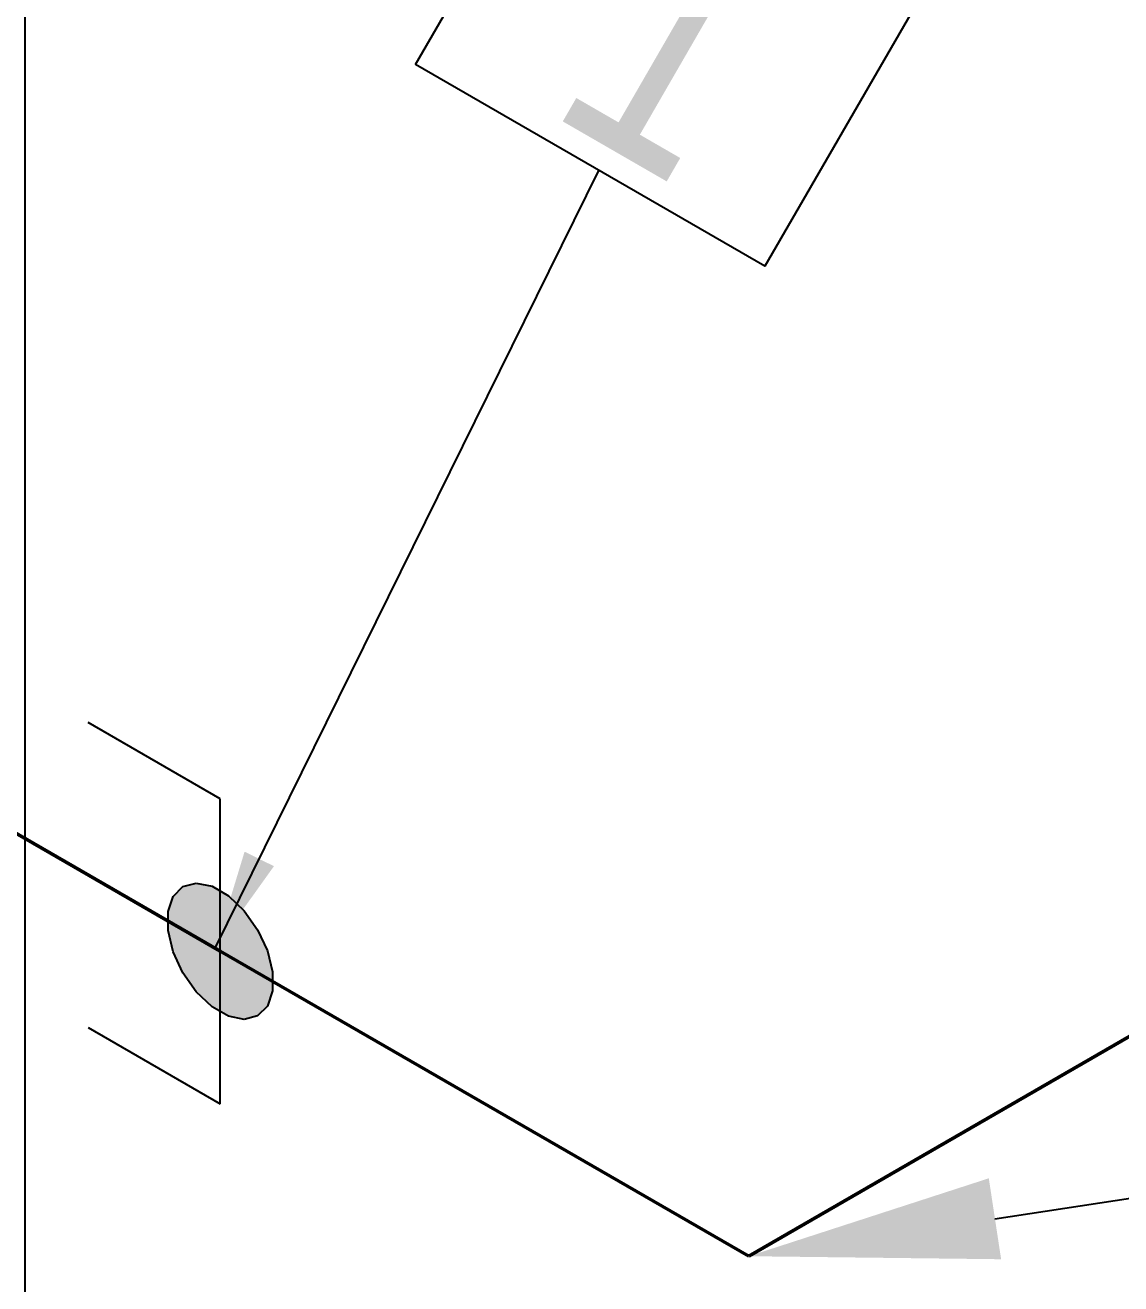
# Model space of a CAD drawing. Header units: millimetres. Extents: x 0 to 594, y 0 to 420.
# Drawn here: x 277.58 to 288.57, y 200.62 to 213.25 of the extents above; entities that cross this region are included whole.
import ezdxf
from ezdxf import colors
from ezdxf.entities.mleader import LeaderData, LeaderLine
from ezdxf.enums import TextEntityAlignment as Align
from ezdxf.math import Vec2, Vec3

# ---------------------------------------------------------------- set-up
doc = ezdxf.new("R2010")
doc.units = ezdxf.units.MM
doc.header["$LTSCALE"] = 0.25
for name, color, linetype in [('용접', 1, 'Continuous'), ('주석', 7, 'Continuous'), ('치수', 1, 'Continuous')]:
    doc.layers.add(name, color=color, linetype=linetype)
doc.layers.add('파이프 작은 보어', color=30, linetype='Continuous', lineweight=50)
doc.styles.add('AdskIsoAnnotation', font='arial.ttf', dxfattribs={"width": 0.8, "height": 1})
doc.styles.add('AdskIsoMetric', font='arial.ttf', dxfattribs={"width": 0.8, "height": 2.5})
doc.styles.add('AdskIsoMetric-30', font='arial.ttf', dxfattribs={"width": 0.8, "height": 2.5})
doc.styles.add('AdskIsoMetric30', font='arial.ttf', dxfattribs={"width": 0.8, "oblique": 30, "height": 2.5})
doc.styles.get("Standard").update_dxf_attribs({"font": 'arial.ttf'})
doc.dimstyles.new('AdskIsoMetric', dxfattribs={"dimtxt": 2.5, "dimasz": 2.5, "dimexe": 1, "dimexo": 2, "dimgap": 0.8, "dimtad": 1, "dimdec": 0, "dimrnd": 1, "dimzin": 0, "dimdsep": 46, "dimtxsty": 'AdskIsoMetric', "dimcen": 0, "dimclrt": 7, "dimadec": 0, "dimazin": 0, "dimtfac": 1, "dimtdec": 0, "dimtmove": 1, "dimatfit": 3, "dimfxl": 0, "dimfrac": 2, "dimtolj": 1, "dimtzin": 0, "dimarcsym": 0})

# ---------------------------------------------------------------- blocks, each defined once
blk = doc.blocks.new('*D67')
at = {"layer": 'Defpoints', "color": 0}
for p in [(304.517, 212.253), (284.84, 200.892), (304.517, 197.253)]:
    blk.add_point(p, dxfattribs=at)
at = {"layer": '치수', "color": 0, "lineweight": -2}
for p, q in [((304.517, 209.943), (304.517, 196.098)), ((284.84, 198.583), (284.84, 184.738)), ((287.005, 187.142), (302.352, 196.003))]:
    blk.add_line(p, q, dxfattribs=at)
at = {"layer": '치수', "color": 0}
for points in [[(302.143, 196.363), (302.56, 195.642), (304.517, 197.253)], [(286.797, 187.503), (287.214, 186.782), (284.84, 185.892)]]:
    blk.add_solid(points, dxfattribs=at)
at = {"layer": '치수', "color": 7, "insert": (294.678, 194.19), "char_height": 2.5, "attachment_point": 5, "rotation": 30, "style": 'AdskIsoMetric30'}
blk.add_mtext('\\A1;5850', dxfattribs=at)
blk = doc.blocks.new('*D68')
at = {"layer": 'Defpoints', "color": 0}
for p in [(264.59, 212.584), (284.84, 200.892), (284.84, 185.892)]:
    blk.add_point(p, dxfattribs=at)
at = {"layer": '치수', "color": 0, "lineweight": -2}
for p, q in [((284.84, 198.583), (284.84, 184.738)), ((266.755, 196.334), (282.675, 187.142))]:
    blk.add_line(p, q, dxfattribs=at)
at = {"layer": '치수', "color": 0}
for points in [[(266.963, 196.695), (266.546, 195.973), (264.59, 197.584)], [(282.884, 187.503), (282.467, 186.782), (284.84, 185.892)]]:
    blk.add_solid(points, dxfattribs=at)
at = {"layer": '치수', "color": 7, "insert": (279.334, 191.688), "char_height": 2.5, "attachment_point": 5, "rotation": 330, "style": 'AdskIsoMetric-30'}
blk.add_mtext('\\A1;4464', dxfattribs=at)
blk = doc.blocks.new('*D69')
at = {"layer": 'Defpoints', "color": 0}
for p in [(277.58, 220.084), (264.59, 212.584), (264.59, 189.201)]:
    blk.add_point(p, dxfattribs=at)
at = {"layer": '치수', "color": 0, "lineweight": -2}
for p, q in [((266.59, 213.739), (278.58, 220.661)), ((277.58, 199.201), (277.58, 217.584)), ((266.59, 190.355), (278.58, 197.278))]:
    blk.add_line(p, q, dxfattribs=at)
at = {"layer": '치수', "color": 0}
for points in [[(277.163, 217.584), (277.997, 217.584), (277.58, 220.084)], [(277.163, 199.201), (277.997, 199.201), (277.58, 196.701)]]:
    blk.add_solid(points, dxfattribs=at)
at = {"layer": '치수', "color": 7, "insert": (275.314, 210.894), "char_height": 2.5, "attachment_point": 5, "rotation": 90, "style": 'AdskIsoMetric-30'}
blk.add_mtext('\\A1;3954', dxfattribs=at)
blk = doc.blocks.new('엘보우-3-Iso2DSkew90')
at = {"color": 0, "linetype": 'ByBlock', "lineweight": -2, "extrusion": (0, 0.816497, 0.57735)}
for p, q in [((-5.303, 3.062), (0, 0)), ((0, 0), (5.303, 3.062)), ((0, 0), (0, 0))]:
    blk.add_line(p, q, dxfattribs=at)
blk = doc.blocks.new('SocketWeld-1-IsoRight')
blk.add_hatch(color=256).paths.add_polyline_path([(0.00553, 0.03713), (0.00575, 0.03692), (0.00596, 0.03672), (0.00617, 0.03652), (0.00639, 0.03631), (0.0066, 0.03611), (0.00682, 0.0359), (0.00703, 0.0357), (0.00725, 0.03549), (0.00746, 0.03529), (0.00768, 0.03508), (0.00789, 0.03488), (0.00811, 0.03467), (0.00832, 0.03447), (0.00854, 0.03427), (0.00875, 0.03406), (0.00897, 0.03386), (0.00918, 0.03365), (0.0094, 0.03345), (0.00961, 0.03324), (0.00982, 0.03304), (0.01004, 0.03283), (0.01025, 0.03263), (0.01047, 0.03243), (0.01068, 0.03222), (0.0109, 0.03202), (0.01111, 0.03181), (0.01133, 0.03161), (0.01154, 0.0314), (0.01176, 0.0312), (0.01197, 0.03099), (0.01219, 0.03079), (0.0124, 0.03058), (0.01262, 0.03038), (0.01283, 0.03018), (0.01305, 0.02997), (0.01326, 0.02977), (0.01347, 0.02956), (0.01369, 0.02936), (0.0139, 0.02915), (0.01412, 0.02895), (0.01433, 0.02874), (0.01455, 0.02854), (0.01476, 0.02834), (0.01498, 0.02813), (0.01519, 0.02793), (0.01541, 0.02772), (0.01562, 0.02752), (0.01584, 0.02731), (0.01605, 0.02711), (0.01605, 0.02711), (0.01623, 0.02685), (0.01642, 0.02659), (0.0166, 0.02633), (0.01678, 0.02607), (0.01696, 0.02581), (0.01715, 0.02556), (0.01733, 0.0253), (0.01751, 0.02504), (0.01769, 0.02478), (0.01788, 0.02452), (0.01806, 0.02426), (0.01824, 0.024), (0.01843, 0.02375), (0.01861, 0.02349), (0.01879, 0.02323), (0.01897, 0.02297), (0.01916, 0.02271), (0.01934, 0.02245), (0.01952, 0.02219), (0.0197, 0.02193), (0.01989, 0.02168), (0.02007, 0.02142), (0.02025, 0.02116), (0.02043, 0.0209), (0.02062, 0.02064), (0.0208, 0.02038), (0.02098, 0.02012), (0.02116, 0.01987), (0.02135, 0.01961), (0.02153, 0.01935), (0.02171, 0.01909), (0.0219, 0.01883), (0.02208, 0.01857), (0.02226, 0.01831), (0.02244, 0.01806), (0.02263, 0.0178), (0.02281, 0.01754), (0.02299, 0.01728), (0.02317, 0.01702), (0.02336, 0.01676), (0.02354, 0.0165), (0.02372, 0.01624), (0.0239, 0.01599), (0.02409, 0.01573), (0.02427, 0.01547), (0.02445, 0.01521), (0.02463, 0.01495), (0.02482, 0.01469), (0.025, 0.01443), (0.025, 0.01443), (0.02513, 0.01415), (0.02527, 0.01386), (0.0254, 0.01357), (0.02553, 0.01328), (0.02566, 0.013), (0.0258, 0.01271), (0.02593, 0.01242), (0.02606, 0.01213), (0.02619, 0.01185), (0.02633, 0.01156), (0.02646, 0.01127), (0.02659, 0.01098), (0.02672, 0.0107), (0.02686, 0.01041), (0.02699, 0.01012), (0.02712, 0.00983), (0.02726, 0.00955), (0.02739, 0.00926), (0.02752, 0.00897), (0.02765, 0.00868), (0.02779, 0.0084), (0.02792, 0.00811), (0.02805, 0.00782), (0.02818, 0.00753), (0.02832, 0.00725), (0.02845, 0.00696), (0.02858, 0.00667), (0.02872, 0.00638), (0.02885, 0.0061), (0.02898, 0.00581), (0.02911, 0.00552), (0.02925, 0.00523), (0.02938, 0.00495), (0.02951, 0.00466), (0.02964, 0.00437), (0.02978, 0.00408), (0.02991, 0.0038), (0.03004, 0.00351), (0.03017, 0.00322), (0.03031, 0.00293), (0.03044, 0.00265), (0.03057, 0.00236), (0.03071, 0.00207), (0.03084, 0.00178), (0.03097, 0.0015), (0.0311, 0.00121), (0.03124, 0.00092), (0.03137, 0.00063), (0.0315, 0.00035), (0.0315, 0.00035), (0.03157, 0.00006), (0.03164, -0.00023), (0.03171, -0.00052), (0.03178, -0.00081), (0.03185, -0.00109), (0.03192, -0.00138), (0.03199, -0.00167), (0.03206, -0.00196), (0.03213, -0.00225), (0.0322, -0.00254), (0.03227, -0.00282), (0.03234, -0.00311), (0.03241, -0.0034), (0.03248, -0.00369), (0.03255, -0.00398), (0.03262, -0.00426), (0.03269, -0.00455), (0.03276, -0.00484), (0.03283, -0.00513), (0.0329, -0.00542), (0.03297, -0.00571), (0.03304, -0.00599), (0.03311, -0.00628), (0.03318, -0.00657), (0.03325, -0.00686), (0.03332, -0.00715), (0.03339, -0.00743), (0.03346, -0.00772), (0.03352, -0.00801), (0.03359, -0.0083), (0.03366, -0.00859), (0.03373, -0.00888), (0.0338, -0.00916), (0.03387, -0.00945), (0.03394, -0.00974), (0.03401, -0.01003), (0.03408, -0.01032), (0.03415, -0.0106), (0.03422, -0.01089), (0.03429, -0.01118), (0.03436, -0.01147), (0.03443, -0.01176), (0.0345, -0.01205), (0.03457, -0.01233), (0.03464, -0.01262), (0.03471, -0.01291), (0.03478, -0.0132), (0.03485, -0.01349), (0.03492, -0.01377), (0.03492, -0.01377), (0.03492, -0.01404), (0.03492, -0.0143), (0.03492, -0.01456), (0.03492, -0.01482), (0.03492, -0.01508), (0.03492, -0.01534), (0.03492, -0.0156), (0.03492, -0.01586), (0.03492, -0.01612), (0.03492, -0.01638), (0.03492, -0.01664), (0.03492, -0.0169), (0.03492, -0.01716), (0.03492, -0.01742), (0.03492, -0.01768), (0.03492, -0.01795), (0.03492, -0.01821), (0.03492, -0.01847), (0.03492, -0.01873), (0.03492, -0.01899), (0.03492, -0.01925), (0.03492, -0.01951), (0.03492, -0.01977), (0.03492, -0.02003), (0.03492, -0.02029), (0.03492, -0.02055), (0.03492, -0.02081), (0.03492, -0.02107), (0.03492, -0.02133), (0.03492, -0.02159), (0.03492, -0.02186), (0.03492, -0.02212), (0.03492, -0.02238), (0.03492, -0.02264), (0.03492, -0.0229), (0.03492, -0.02316), (0.03492, -0.02342), (0.03492, -0.02368), (0.03492, -0.02394), (0.03492, -0.0242), (0.03492, -0.02446), (0.03492, -0.02472), (0.03492, -0.02498), (0.03492, -0.02524), (0.03492, -0.0255), (0.03492, -0.02577), (0.03492, -0.02603), (0.03492, -0.02629), (0.03492, -0.02655), (0.03492, -0.02655), (0.03485, -0.02676), (0.03478, -0.02696), (0.03471, -0.02717), (0.03464, -0.02738), (0.03457, -0.02759), (0.0345, -0.02779), (0.03443, -0.028), (0.03436, -0.02821), (0.03429, -0.02842), (0.03422, -0.02862), (0.03415, -0.02883), (0.03408, -0.02904), (0.03401, -0.02925), (0.03394, -0.02945), (0.03387, -0.02966), (0.0338, -0.02987), (0.03373, -0.03008), (0.03366, -0.03028), (0.03359, -0.03049), (0.03352, -0.0307), (0.03346, -0.03091), (0.03339, -0.03112), (0.03332, -0.03132), (0.03325, -0.03153), (0.03318, -0.03174), (0.03311, -0.03195), (0.03304, -0.03215), (0.03297, -0.03236), (0.0329, -0.03257), (0.03283, -0.03278), (0.03276, -0.03298), (0.03269, -0.03319), (0.03262, -0.0334), (0.03255, -0.03361), (0.03248, -0.03381), (0.03241, -0.03402), (0.03234, -0.03423), (0.03227, -0.03444), (0.0322, -0.03465), (0.03213, -0.03485), (0.03206, -0.03506), (0.03199, -0.03527), (0.03192, -0.03548), (0.03185, -0.03568), (0.03178, -0.03589), (0.03171, -0.0361), (0.03164, -0.03631), (0.03157, -0.03651), (0.0315, -0.03672), (0.0315, -0.03672), (0.03137, -0.03686), (0.03124, -0.03699), (0.0311, -0.03712), (0.03097, -0.03726), (0.03084, -0.03739), (0.03071, -0.03753), (0.03057, -0.03766), (0.03044, -0.0378), (0.03031, -0.03793), (0.03017, -0.03806), (0.03004, -0.0382), (0.02991, -0.03833), (0.02978, -0.03847), (0.02964, -0.0386), (0.02951, -0.03874), (0.02938, -0.03887), (0.02925, -0.039), (0.02911, -0.03914), (0.02898, -0.03927), (0.02885, -0.03941), (0.02872, -0.03954), (0.02858, -0.03968), (0.02845, -0.03981), (0.02832, -0.03994), (0.02818, -0.04008), (0.02805, -0.04021), (0.02792, -0.04035), (0.02779, -0.04048), (0.02765, -0.04062), (0.02752, -0.04075), (0.02739, -0.04088), (0.02726, -0.04102), (0.02712, -0.04115), (0.02699, -0.04129), (0.02686, -0.04142), (0.02672, -0.04156), (0.02659, -0.04169), (0.02646, -0.04182), (0.02633, -0.04196), (0.02619, -0.04209), (0.02606, -0.04223), (0.02593, -0.04236), (0.0258, -0.0425), (0.02566, -0.04263), (0.02553, -0.04276), (0.0254, -0.0429), (0.02527, -0.04303), (0.02513, -0.04317), (0.025, -0.0433), (0.025, -0.0433), (0.02482, -0.04335), (0.02463, -0.0434), (0.02445, -0.04344), (0.02427, -0.04349), (0.02409, -0.04354), (0.0239, -0.04359), (0.02372, -0.04364), (0.02354, -0.04368), (0.02336, -0.04373), (0.02317, -0.04378), (0.02299, -0.04383), (0.02281, -0.04387), (0.02263, -0.04392), (0.02244, -0.04397), (0.02226, -0.04402), (0.02208, -0.04407), (0.0219, -0.04411), (0.02171, -0.04416), (0.02153, -0.04421), (0.02135, -0.04426), (0.02116, -0.0443), (0.02098, -0.04435), (0.0208, -0.0444), (0.02062, -0.04445), (0.02043, -0.0445), (0.02025, -0.04454), (0.02007, -0.04459), (0.01989, -0.04464), (0.0197, -0.04469), (0.01952, -0.04473), (0.01934, -0.04478), (0.01916, -0.04483), (0.01897, -0.04488), (0.01879, -0.04493), (0.01861, -0.04497), (0.01843, -0.04502), (0.01824, -0.04507), (0.01806, -0.04512), (0.01788, -0.04516), (0.01769, -0.04521), (0.01751, -0.04526), (0.01733, -0.04531), (0.01715, -0.04536), (0.01696, -0.0454), (0.01678, -0.04545), (0.0166, -0.0455), (0.01642, -0.04555), (0.01623, -0.04559), (0.01605, -0.04564), (0.01605, -0.04564), (0.01584, -0.0456), (0.01562, -0.04556), (0.01541, -0.04551), (0.01519, -0.04547), (0.01498, -0.04543), (0.01476, -0.04538), (0.01455, -0.04534), (0.01433, -0.04529), (0.01412, -0.04525), (0.0139, -0.04521), (0.01369, -0.04516), (0.01347, -0.04512), (0.01326, -0.04508), (0.01305, -0.04503), (0.01283, -0.04499), (0.01262, -0.04495), (0.0124, -0.0449), (0.01219, -0.04486), (0.01197, -0.04482), (0.01176, -0.04477), (0.01154, -0.04473), (0.01133, -0.04469), (0.01111, -0.04464), (0.0109, -0.0446), (0.01068, -0.04456), (0.01047, -0.04451), (0.01025, -0.04447), (0.01004, -0.04443), (0.00982, -0.04438), (0.00961, -0.04434), (0.0094, -0.0443), (0.00918, -0.04425), (0.00897, -0.04421), (0.00875, -0.04417), (0.00854, -0.04412), (0.00832, -0.04408), (0.00811, -0.04404), (0.00789, -0.04399), (0.00768, -0.04395), (0.00746, -0.04391), (0.00725, -0.04386), (0.00703, -0.04382), (0.00682, -0.04378), (0.0066, -0.04373), (0.00639, -0.04369), (0.00617, -0.04365), (0.00596, -0.0436), (0.00575, -0.04356), (0.00553, -0.04352), (0.00553, -0.04352), (0.00531, -0.04339), (0.00508, -0.04325), (0.00485, -0.04312), (0.00463, -0.04299), (0.0044, -0.04286), (0.00418, -0.04273), (0.00395, -0.0426), (0.00372, -0.04247), (0.0035, -0.04234), (0.00327, -0.04221), (0.00305, -0.04208), (0.00282, -0.04195), (0.0026, -0.04182), (0.00237, -0.04169), (0.00214, -0.04156), (0.00192, -0.04143), (0.00169, -0.0413), (0.00147, -0.04117), (0.00124, -0.04104), (0.00102, -0.04091), (0.00079, -0.04078), (0.00056, -0.04065), (0.00034, -0.04052), (0.00011, -0.04039), (-0.00011, -0.04026), (-0.00034, -0.04013), (-0.00056, -0.04), (-0.00079, -0.03987), (-0.00102, -0.03974), (-0.00124, -0.03961), (-0.00147, -0.03948), (-0.00169, -0.03934), (-0.00192, -0.03921), (-0.00214, -0.03908), (-0.00237, -0.03895), (-0.0026, -0.03882), (-0.00282, -0.03869), (-0.00305, -0.03856), (-0.00327, -0.03843), (-0.0035, -0.0383), (-0.00372, -0.03817), (-0.00395, -0.03804), (-0.00418, -0.03791), (-0.0044, -0.03778), (-0.00463, -0.03765), (-0.00485, -0.03752), (-0.00508, -0.03739), (-0.00531, -0.03726), (-0.00553, -0.03713), (-0.00553, -0.03713), (-0.00575, -0.03692), (-0.00596, -0.03672), (-0.00617, -0.03652), (-0.00639, -0.03631), (-0.0066, -0.03611), (-0.00682, -0.0359), (-0.00703, -0.0357), (-0.00725, -0.03549), (-0.00746, -0.03529), (-0.00768, -0.03508), (-0.00789, -0.03488), (-0.00811, -0.03467), (-0.00832, -0.03447), (-0.00854, -0.03427), (-0.00875, -0.03406), (-0.00897, -0.03386), (-0.00918, -0.03365), (-0.0094, -0.03345), (-0.00961, -0.03324), (-0.00982, -0.03304), (-0.01004, -0.03283), (-0.01025, -0.03263), (-0.01047, -0.03243), (-0.01068, -0.03222), (-0.0109, -0.03202), (-0.01111, -0.03181), (-0.01133, -0.03161), (-0.01154, -0.0314), (-0.01176, -0.0312), (-0.01197, -0.03099), (-0.01219, -0.03079), (-0.0124, -0.03058), (-0.01262, -0.03038), (-0.01283, -0.03018), (-0.01305, -0.02997), (-0.01326, -0.02977), (-0.01347, -0.02956), (-0.01369, -0.02936), (-0.0139, -0.02915), (-0.01412, -0.02895), (-0.01433, -0.02874), (-0.01455, -0.02854), (-0.01476, -0.02834), (-0.01498, -0.02813), (-0.01519, -0.02793), (-0.01541, -0.02772), (-0.01562, -0.02752), (-0.01584, -0.02731), (-0.01605, -0.02711), (-0.01605, -0.02711), (-0.01623, -0.02685), (-0.01642, -0.02659), (-0.0166, -0.02633), (-0.01678, -0.02607), (-0.01696, -0.02581), (-0.01715, -0.02556), (-0.01733, -0.0253), (-0.01751, -0.02504), (-0.01769, -0.02478), (-0.01788, -0.02452), (-0.01806, -0.02426), (-0.01824, -0.024), (-0.01843, -0.02375), (-0.01861, -0.02349), (-0.01879, -0.02323), (-0.01897, -0.02297), (-0.01916, -0.02271), (-0.01934, -0.02245), (-0.01952, -0.02219), (-0.0197, -0.02193), (-0.01989, -0.02168), (-0.02007, -0.02142), (-0.02025, -0.02116), (-0.02043, -0.0209), (-0.02062, -0.02064), (-0.0208, -0.02038), (-0.02098, -0.02012), (-0.02116, -0.01987), (-0.02135, -0.01961), (-0.02153, -0.01935), (-0.02171, -0.01909), (-0.0219, -0.01883), (-0.02208, -0.01857), (-0.02226, -0.01831), (-0.02244, -0.01806), (-0.02263, -0.0178), (-0.02281, -0.01754), (-0.02299, -0.01728), (-0.02317, -0.01702), (-0.02336, -0.01676), (-0.02354, -0.0165), (-0.02372, -0.01624), (-0.0239, -0.01599), (-0.02409, -0.01573), (-0.02427, -0.01547), (-0.02445, -0.01521), (-0.02463, -0.01495), (-0.02482, -0.01469), (-0.025, -0.01443), (-0.025, -0.01443), (-0.02513, -0.01415), (-0.02527, -0.01386), (-0.0254, -0.01357), (-0.02553, -0.01328), (-0.02566, -0.013), (-0.0258, -0.01271), (-0.02593, -0.01242), (-0.02606, -0.01213), (-0.02619, -0.01185), (-0.02633, -0.01156), (-0.02646, -0.01127), (-0.02659, -0.01098), (-0.02672, -0.0107), (-0.02686, -0.01041), (-0.02699, -0.01012), (-0.02712, -0.00983), (-0.02726, -0.00955), (-0.02739, -0.00926), (-0.02752, -0.00897), (-0.02765, -0.00868), (-0.02779, -0.0084), (-0.02792, -0.00811), (-0.02805, -0.00782), (-0.02818, -0.00753), (-0.02832, -0.00725), (-0.02845, -0.00696), (-0.02858, -0.00667), (-0.02872, -0.00638), (-0.02885, -0.0061), (-0.02898, -0.00581), (-0.02911, -0.00552), (-0.02925, -0.00523), (-0.02938, -0.00495), (-0.02951, -0.00466), (-0.02964, -0.00437), (-0.02978, -0.00408), (-0.02991, -0.0038), (-0.03004, -0.00351), (-0.03017, -0.00322), (-0.03031, -0.00293), (-0.03044, -0.00265), (-0.03057, -0.00236), (-0.03071, -0.00207), (-0.03084, -0.00178), (-0.03097, -0.0015), (-0.0311, -0.00121), (-0.03124, -0.00092), (-0.03137, -0.00063), (-0.0315, -0.00035), (-0.0315, -0.00035), (-0.03157, -0.00006), (-0.03164, 0.00023), (-0.03171, 0.00052), (-0.03178, 0.00081), (-0.03185, 0.00109), (-0.03192, 0.00138), (-0.03199, 0.00167), (-0.03206, 0.00196), (-0.03213, 0.00225), (-0.0322, 0.00254), (-0.03227, 0.00282), (-0.03234, 0.00311), (-0.03241, 0.0034), (-0.03248, 0.00369), (-0.03255, 0.00398), (-0.03262, 0.00426), (-0.03269, 0.00455), (-0.03276, 0.00484), (-0.03283, 0.00513), (-0.0329, 0.00542), (-0.03297, 0.00571), (-0.03304, 0.00599), (-0.03311, 0.00628), (-0.03318, 0.00657), (-0.03325, 0.00686), (-0.03332, 0.00715), (-0.03339, 0.00743), (-0.03346, 0.00772), (-0.03352, 0.00801), (-0.03359, 0.0083), (-0.03366, 0.00859), (-0.03373, 0.00888), (-0.0338, 0.00916), (-0.03387, 0.00945), (-0.03394, 0.00974), (-0.03401, 0.01003), (-0.03408, 0.01032), (-0.03415, 0.0106), (-0.03422, 0.01089), (-0.03429, 0.01118), (-0.03436, 0.01147), (-0.03443, 0.01176), (-0.0345, 0.01205), (-0.03457, 0.01233), (-0.03464, 0.01262), (-0.03471, 0.01291), (-0.03478, 0.0132), (-0.03485, 0.01349), (-0.03492, 0.01377), (-0.03492, 0.01377), (-0.03492, 0.01404), (-0.03492, 0.0143), (-0.03492, 0.01456), (-0.03492, 0.01482), (-0.03492, 0.01508), (-0.03492, 0.01534), (-0.03492, 0.0156), (-0.03492, 0.01586), (-0.03492, 0.01612), (-0.03492, 0.01638), (-0.03492, 0.01664), (-0.03492, 0.0169), (-0.03492, 0.01716), (-0.03492, 0.01742), (-0.03492, 0.01768), (-0.03492, 0.01795), (-0.03492, 0.01821), (-0.03492, 0.01847), (-0.03492, 0.01873), (-0.03492, 0.01899), (-0.03492, 0.01925), (-0.03492, 0.01951), (-0.03492, 0.01977), (-0.03492, 0.02003), (-0.03492, 0.02029), (-0.03492, 0.02055), (-0.03492, 0.02081), (-0.03492, 0.02107), (-0.03492, 0.02133), (-0.03492, 0.02159), (-0.03492, 0.02186), (-0.03492, 0.02212), (-0.03492, 0.02238), (-0.03492, 0.02264), (-0.03492, 0.0229), (-0.03492, 0.02316), (-0.03492, 0.02342), (-0.03492, 0.02368), (-0.03492, 0.02394), (-0.03492, 0.0242), (-0.03492, 0.02446), (-0.03492, 0.02472), (-0.03492, 0.02498), (-0.03492, 0.02524), (-0.03492, 0.0255), (-0.03492, 0.02577), (-0.03492, 0.02603), (-0.03492, 0.02629), (-0.03492, 0.02655), (-0.03492, 0.02655), (-0.03485, 0.02676), (-0.03478, 0.02696), (-0.03471, 0.02717), (-0.03464, 0.02738), (-0.03457, 0.02759), (-0.0345, 0.02779), (-0.03443, 0.028), (-0.03436, 0.02821), (-0.03429, 0.02842), (-0.03422, 0.02862), (-0.03415, 0.02883), (-0.03408, 0.02904), (-0.03401, 0.02925), (-0.03394, 0.02945), (-0.03387, 0.02966), (-0.0338, 0.02987), (-0.03373, 0.03008), (-0.03366, 0.03028), (-0.03359, 0.03049), (-0.03352, 0.0307), (-0.03346, 0.03091), (-0.03339, 0.03112), (-0.03332, 0.03132), (-0.03325, 0.03153), (-0.03318, 0.03174), (-0.03311, 0.03195), (-0.03304, 0.03215), (-0.03297, 0.03236), (-0.0329, 0.03257), (-0.03283, 0.03278), (-0.03276, 0.03298), (-0.03269, 0.03319), (-0.03262, 0.0334), (-0.03255, 0.03361), (-0.03248, 0.03381), (-0.03241, 0.03402), (-0.03234, 0.03423), (-0.03227, 0.03444), (-0.0322, 0.03465), (-0.03213, 0.03485), (-0.03206, 0.03506), (-0.03199, 0.03527), (-0.03192, 0.03548), (-0.03185, 0.03568), (-0.03178, 0.03589), (-0.03171, 0.0361), (-0.03164, 0.03631), (-0.03157, 0.03651), (-0.0315, 0.03672), (-0.0315, 0.03672), (-0.03137, 0.03686), (-0.03124, 0.03699), (-0.0311, 0.03712), (-0.03097, 0.03726), (-0.03084, 0.03739), (-0.03071, 0.03753), (-0.03057, 0.03766), (-0.03044, 0.0378), (-0.03031, 0.03793), (-0.03017, 0.03806), (-0.03004, 0.0382), (-0.02991, 0.03833), (-0.02978, 0.03847), (-0.02964, 0.0386), (-0.02951, 0.03874), (-0.02938, 0.03887), (-0.02925, 0.039), (-0.02911, 0.03914), (-0.02898, 0.03927), (-0.02885, 0.03941), (-0.02872, 0.03954), (-0.02858, 0.03968), (-0.02845, 0.03981), (-0.02832, 0.03994), (-0.02818, 0.04008), (-0.02805, 0.04021), (-0.02792, 0.04035), (-0.02779, 0.04048), (-0.02765, 0.04062), (-0.02752, 0.04075), (-0.02739, 0.04088), (-0.02726, 0.04102), (-0.02712, 0.04115), (-0.02699, 0.04129), (-0.02686, 0.04142), (-0.02672, 0.04156), (-0.02659, 0.04169), (-0.02646, 0.04182), (-0.02633, 0.04196), (-0.02619, 0.04209), (-0.02606, 0.04223), (-0.02593, 0.04236), (-0.0258, 0.0425), (-0.02566, 0.04263), (-0.02553, 0.04276), (-0.0254, 0.0429), (-0.02527, 0.04303), (-0.02513, 0.04317), (-0.025, 0.0433), (-0.025, 0.0433), (-0.02482, 0.04335), (-0.02463, 0.0434), (-0.02445, 0.04344), (-0.02427, 0.04349), (-0.02409, 0.04354), (-0.0239, 0.04359), (-0.02372, 0.04364), (-0.02354, 0.04368), (-0.02336, 0.04373), (-0.02317, 0.04378), (-0.02299, 0.04383), (-0.02281, 0.04387), (-0.02263, 0.04392), (-0.02244, 0.04397), (-0.02226, 0.04402), (-0.02208, 0.04407), (-0.0219, 0.04411), (-0.02171, 0.04416), (-0.02153, 0.04421), (-0.02135, 0.04426), (-0.02116, 0.0443), (-0.02098, 0.04435), (-0.0208, 0.0444), (-0.02062, 0.04445), (-0.02043, 0.0445), (-0.02025, 0.04454), (-0.02007, 0.04459), (-0.01989, 0.04464), (-0.0197, 0.04469), (-0.01952, 0.04473), (-0.01934, 0.04478), (-0.01916, 0.04483), (-0.01897, 0.04488), (-0.01879, 0.04493), (-0.01861, 0.04497), (-0.01843, 0.04502), (-0.01824, 0.04507), (-0.01806, 0.04512), (-0.01788, 0.04516), (-0.01769, 0.04521), (-0.01751, 0.04526), (-0.01733, 0.04531), (-0.01715, 0.04536), (-0.01696, 0.0454), (-0.01678, 0.04545), (-0.0166, 0.0455), (-0.01642, 0.04555), (-0.01623, 0.04559), (-0.01605, 0.04564), (-0.01605, 0.04564), (-0.01584, 0.0456), (-0.01562, 0.04556), (-0.01541, 0.04551), (-0.01519, 0.04547), (-0.01498, 0.04543), (-0.01476, 0.04538), (-0.01455, 0.04534), (-0.01433, 0.04529), (-0.01412, 0.04525), (-0.0139, 0.04521), (-0.01369, 0.04516), (-0.01347, 0.04512), (-0.01326, 0.04508), (-0.01305, 0.04503), (-0.01283, 0.04499), (-0.01262, 0.04495), (-0.0124, 0.0449), (-0.01219, 0.04486), (-0.01197, 0.04482), (-0.01176, 0.04477), (-0.01154, 0.04473), (-0.01133, 0.04469), (-0.01111, 0.04464), (-0.0109, 0.0446), (-0.01068, 0.04456), (-0.01047, 0.04451), (-0.01025, 0.04447), (-0.01004, 0.04443), (-0.00982, 0.04438), (-0.00961, 0.04434), (-0.0094, 0.0443), (-0.00918, 0.04425), (-0.00897, 0.04421), (-0.00875, 0.04417), (-0.00854, 0.04412), (-0.00832, 0.04408), (-0.00811, 0.04404), (-0.00789, 0.04399), (-0.00768, 0.04395), (-0.00746, 0.04391), (-0.00725, 0.04386), (-0.00703, 0.04382), (-0.00682, 0.04378), (-0.0066, 0.04373), (-0.00639, 0.04369), (-0.00617, 0.04365), (-0.00596, 0.0436), (-0.00575, 0.04356), (-0.00553, 0.04352), (-0.00553, 0.04352), (-0.00531, 0.04339), (-0.00508, 0.04325), (-0.00485, 0.04312), (-0.00463, 0.04299), (-0.0044, 0.04286), (-0.00418, 0.04273), (-0.00395, 0.0426), (-0.00372, 0.04247), (-0.0035, 0.04234), (-0.00327, 0.04221), (-0.00305, 0.04208), (-0.00282, 0.04195), (-0.0026, 0.04182), (-0.00237, 0.04169), (-0.00214, 0.04156), (-0.00192, 0.04143), (-0.00169, 0.0413), (-0.00147, 0.04117), (-0.00124, 0.04104), (-0.00102, 0.04091), (-0.00079, 0.04078), (-0.00056, 0.04065), (-0.00034, 0.04052), (-0.00011, 0.04039), (0.00011, 0.04026), (0.00034, 0.04013), (0.00056, 0.04), (0.00079, 0.03987), (0.00102, 0.03974), (0.00124, 0.03961), (0.00147, 0.03948), (0.00169, 0.03934), (0.00192, 0.03921), (0.00214, 0.03908), (0.00237, 0.03895), (0.0026, 0.03882), (0.00282, 0.03869), (0.00305, 0.03856), (0.00327, 0.03843), (0.0035, 0.0383), (0.00372, 0.03817), (0.00395, 0.03804), (0.00418, 0.03791), (0.0044, 0.03778), (0.00463, 0.03765), (0.00485, 0.03752), (0.00508, 0.03739), (0.00531, 0.03726)], flags=0)
at = {"color": 0, "linetype": 'ByBlock', "lineweight": -2, "extrusion": (0.707107, 0.408248, -0.57735)}
for p, q in [((0, 0.10206), (-0.08839, 0.15309)), ((0, -0.10206), (0, 0.10206)), ((-0.0315, 0.03672), (-0.025, 0.0433)), ((-0.025, 0.0433), (-0.01605, 0.04564)), ((-0.01605, 0.04564), (-0.00553, 0.04352)), ((-0.00553, 0.04352), (0.00553, 0.03713)), ((-0.03492, 0.02655), (-0.0315, 0.03672)), ((0.00553, 0.03713), (0.01605, 0.02711)), ((-0.03492, 0.01377), (-0.03492, 0.02655)), ((0.01605, 0.02711), (0.025, 0.01443)), ((-0.0315, -0.00035), (-0.03492, 0.01377)), ((0.025, 0.01443), (0.0315, 0.00035)), ((0.0315, 0.00035), (0.03492, -0.01377)), ((-0.025, -0.01443), (-0.0315, -0.00035)), ((-0.01605, -0.02711), (-0.025, -0.01443)), ((0.03492, -0.01377), (0.03492, -0.02655)), ((-0.00553, -0.03713), (-0.01605, -0.02711)), ((0.03492, -0.02655), (0.0315, -0.03672)), ((0.00553, -0.04352), (-0.00553, -0.03713)), ((0.0315, -0.03672), (0.025, -0.0433)), ((0.01605, -0.04564), (0.00553, -0.04352)), ((0.025, -0.0433), (0.01605, -0.04564)), ((-0.08839, -0.05103), (0, -0.10206))]:
    blk.add_line(p, q, dxfattribs=at)
blk = doc.blocks.new('AnnoRect')
at = {"color": 0, "linetype": 'ByBlock', "lineweight": -2}
blk.add_wipeout([(-0.8095, -0.6), (-0.8095, 0.6), (0.8095, 0.6), (0.8095, -0.6)], dxfattribs=at)
blk.add_lwpolyline([(-0.8095, -0.6), (-0.8095, 0.6), (0.8095, 0.6), (0.8095, -0.6)], close=True, dxfattribs=at)
at = {"color": 0, "linetype": 'ByBlock', "lineweight": -2, "style": 'AdskIsoAnnotation', "width": 0.8}
blk.add_attdef('XX', text='', height=1, dxfattribs=at).set_placement((0, 0), align=Align.MIDDLE_CENTER)

msp = doc.modelspace()

# ---------------------------------------------------------------- linework, layer by layer
at = {"layer": '파이프 작은 보어'}
msp.add_lwpolyline([(269.8929, 209.5222), (279.5369, 203.9542)], dxfattribs=at)

# ---------------------------------------------------------------- block references
at = {"layer": '용접', "xscale": 15, "yscale": 15, "zscale": 15}
msp.add_blockref('SocketWeld-1-IsoRight', (279.5369, 203.9542), dxfattribs=at)
at = {"layer": '파이프 작은 보어'}
msp.add_blockref('엘보우-3-Iso2DSkew90', (284.8402, 200.8924), dxfattribs=at)

# ---------------------------------------------------------------- dimensions: what is measured, and where the dimension line sits
at = {"layer": '치수'}
for base, p1, p2, angle, text, override, picture, middle in [((277.58, 220.0841), (264.5896, 189.2007), (264.5896, 212.5841), 90, '3954', {"dimtad": 0, "dimlfac": 169.101284, "dimtxsty": 'AdskIsoMetric-30', "dimse1": 0, "dimse2": 0, "dimsd1": 0, "dimsd2": 0, "dimtmove": 1}, '*D69', (275.3137, 210.8939)), ((284.8402, 185.8924), (264.5896, 212.5841), (284.8402, 200.8924), 330, '4464', {"dimtad": 0, "dimlfac": 190.886314, "dimtxsty": 'AdskIsoMetric-30', "dimse1": 1, "dimse2": 0, "dimsd1": 0, "dimsd2": 0, "dimtmove": 1}, '*D68', (279.3343, 191.6881)), ((304.5166, 197.2525), (284.8402, 200.8924), (304.5166, 212.2525), 30, '5850', {"dimtad": 0, "dimlfac": 257.494808, "dimtxsty": 'AdskIsoMetric30', "dimse1": 0, "dimse2": 0, "dimsd1": 0, "dimsd2": 0, "dimtmove": 1}, '*D67', (294.6784, 194.1903))]:
    dim = msp.add_linear_dim(base=base, p1=p1, p2=p2, angle=angle, text=text, dimstyle='AdskIsoMetric', override=override, dxfattribs=at)
    dim.commit()
    dim.dimension.update_dxf_attribs({"geometry": picture, "text_midpoint": middle, "dimtype": 160})

# ---------------------------------------------------------------- leaders
at = {"layer": '주석'}
ml = msp.add_multileader_mtext('Standard', dxfattribs=at)
ml.set_content('')
ml.set_leader_properties()
ml.build(insert=Vec2(0, 0))
ml.multileader.update_dxf_attribs({"dogleg_length": 0, "arrow_head_size": 0})
ctx = ml.context
ctx.base_point, ctx.arrow_head_size, ctx.plane_origin = Vec3(283.3354, 211.7935), 0, Vec3(0, 13.1419)
notes = []
notes.append((ctx, [(0, (1, 1, 0), (283.3354, 211.7935), (-1, 0), 0, [(0, [(279.486, 203.9837)], 0, [])])]))
ctx.mtext, ml.multileader.dxf.content_type = None, 0
ml = msp.add_multileader_mtext('Standard', dxfattribs=at)
ml.set_content('')
ml.set_leader_properties()
ml.build(insert=Vec2(0, 0))
ml.multileader.update_dxf_attribs({"dogleg_length": 0, "arrow_head_size": 2.5})
ctx = ml.context
ctx.base_point, ctx.arrow_head_size, ctx.plane_origin = Vec3(297, 202.7419), 2.5, Vec3(0, 13.1419)
notes.append((ctx, [(0, (1, 1, 0), (297, 202.7419), (-1, 0), 0, [(0, [(284.8402, 200.8924)], 0, [])])]))
ctx.mtext, ml.multileader.dxf.content_type = None, 0
for ctx, leaders in notes:
    for number, flags, end, landing, length, lines in leaders:
        leader = LeaderData()
        leader.index, (leader.has_last_leader_line, leader.has_dogleg_vector, leader.attachment_direction) = number, flags
        leader.last_leader_point, leader.dogleg_vector, leader.dogleg_length = Vec3(end), Vec3(landing), length
        for number, points, colour, breaks in lines:
            line = LeaderLine()
            line.index, line.vertices, line.color, line.breaks = number, Vec3.list(points), colors.encode_raw_color(colour), breaks
            leader.lines.append(line)
        ctx.leaders.append(leader)

# ---------------------------------------------------------------- next in the draw order: block references
ref = msp.add_blockref('AnnoRect', (284, 213.1419), dxfattribs=dict(at, xscale=2.500000000000001, yscale=2.500000000000001, zscale=2.500000000000001, rotation=330.0000000022818))
ref.add_attrib('XX_001', '1', (282.79, 212.3912), dxfattribs={"layer": '0', "color": 0, "linetype": 'ByBlock', "lineweight": -2, "height": 2.5, "rotation": 330, "style": 'AdskIsoAnnotation', "width": 0.8})

doc.saveas('drawing.dxf')
